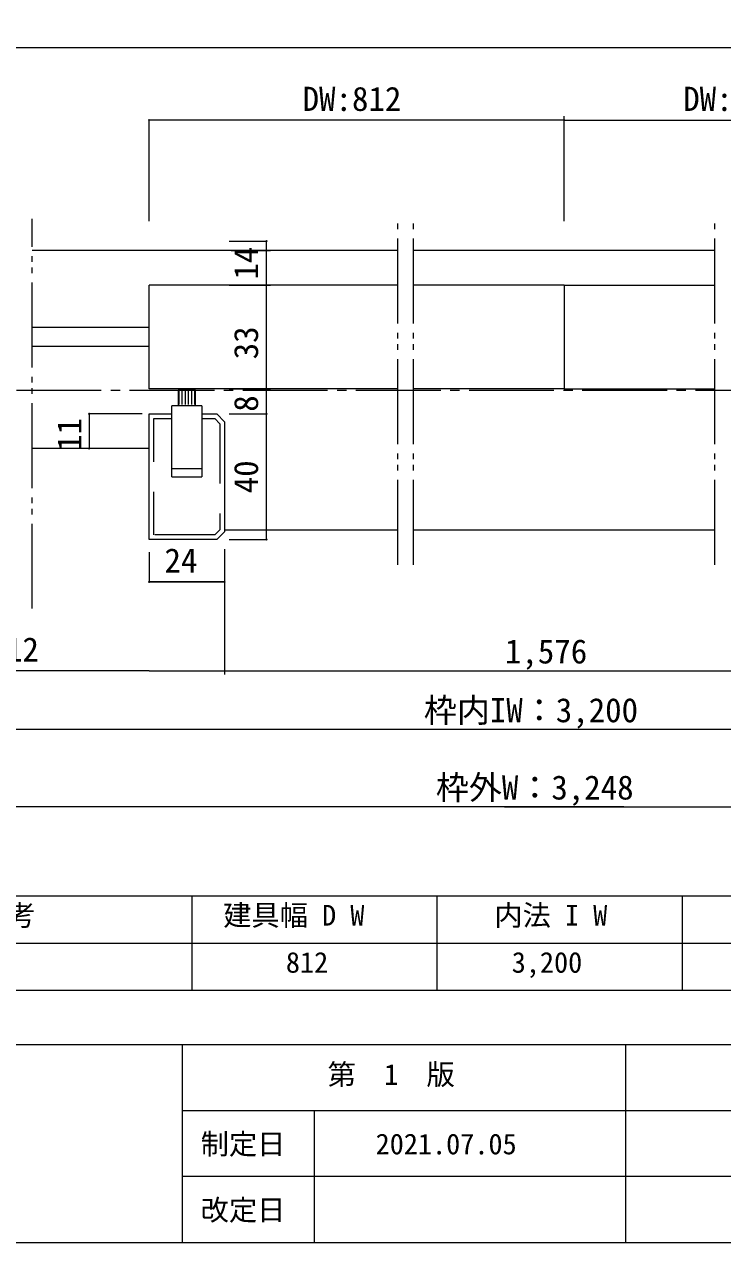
# Model space of a CAD drawing. Units: millimetres on the paper, enlarged 10 times, with parts at other scales. Extents: x -1985 to 2015, y -1370 to 1400.
# Drawn here: x -1342 to -602, y -1370 to -78 of the extents above; entities that cross this region are included whole.
import ezdxf
from ezdxf.enums import TextEntityAlignment as Align

# ---------------------------------------------------------------- set-up
doc = ezdxf.new("R2010")
doc.units = ezdxf.units.MM
doc.header["$LTSCALE"] = 10
for name, pattern in [('CHAIN2', [12, 9, -1, 1, -1]), ('DOUBLE_CHAIN2', [12.8, 9, -1, 0.6, -0.6, 0.6, -1]), ('USER2', [9.525, 6.35, -3.175])]:
    doc.linetypes.add(name, pattern=pattern)
doc.layers.add('1-1_0', color=7, linetype='Continuous', lineweight=20)
doc.layers.add('2-0', color=7, linetype='Continuous', lineweight=20)
doc.styles.add('ＭＳ ゴシック', font='')
doc.styles.get('ＭＳ ゴシック').set_extended_font_data('MS Gothic')

msp = doc.modelspace()

# ---------------------------------------------------------------- linework, layer by layer
at = {"layer": '1-1_0'}
for p, q in [((395, -102.5), (-1935, -102.5)), ((395, -102.5), (-1935, -102.5)), ((395, -1002.5), (-1935, -1002.5)), ((395, -1002.5), (-1935, -1002.5)), ((-1165, -1002.5), (-1165, -1102.5)), ((-905, -1002.5), (-905, -1102.5)), ((-645, -1002.5), (-645, -1102.5)), ((395, -1052.5), (-1935, -1052.5)), ((395, -1102.5), (-1935, -1102.5)), ((2015, -1160), (-1985, -1160)), ((-1175, -1160), (-1175, -1370)), ((-705, -1160), (-705, -1370)), ((2015, -1230), (-1175, -1230)), ((-1035, -1230), (-1035, -1370)), ((75, -1300), (-1175, -1300))]:
    msp.add_line(p, q, dxfattribs=at)
msp.add_lwpolyline([(-1985, -1370), (2015, -1370), (2015, 1400), (-1985, 1400)], close=True, dxfattribs=at)
at = {"layer": '2-0', "color": 4, "lineweight": 9}
for p, q in [((-1210.18, -286.3), (-1210.18, -179.12)), ((-770, -286.3), (-770, -174.95)), ((-770, -179.12), (-329.82, -179.12)), ((-1125.18, -307.48), (-1085.61, -307.48)), ((-1125.18, -307.48), (-1085.61, -307.48)), ((-1085.61, -354.15), (-1085.61, -307.48)), ((-1123.1, -317.48), (-1081.44, -317.48)), ((-1125.18, -354.15), (-1081.44, -354.15)), ((-1123.1, -354.15), (-1081.44, -354.15)), ((-1085.61, -464.15), (-1085.61, -354.15)), ((-1125.18, -464.15), (-1081.44, -464.15)), ((-1125.18, -464.15), (-1081.44, -464.15)), ((-1085.61, -490.82), (-1085.61, -464.15)), ((-1125.18, -490.82), (-1085.61, -490.82)), ((-1125.18, -490.82), (-1085.61, -490.82)), ((-1085.61, -624.15), (-1085.61, -490.82)), ((-1125.18, -624.15), (-1085.61, -624.15)), ((-1210.18, -637.48), (-1210.18, -668.84)), ((-1130.18, -634.15), (-1130.18, -767.42)), ((-1130.18, -634.15), (-1130.18, -767.42)), ((-1130.18, -668.84), (-1210.18, -668.84)), ((-1210.18, -763.26), (-1475.31, -763.26)), ((-1210.18, -763.26), (-1130.18, -763.26)), ((-64.69, -825.61), (-1475.31, -825.61)), ((-706.67, -907.62), (-1555.31, -907.62)), ((-833.33, -907.62), (15.31, -907.62))]:
    msp.add_line(p, q, dxfattribs=at)
at = {"layer": '2-0', "linetype": 'DOUBLE_CHAIN2'}
for p, q in [((-1334.16, -697.39), (-1334.16, -283.95)), ((-946.33, -650.73), (-946.33, -283.95)), ((-929.67, -650.73), (-929.67, -283.95)), ((-610.33, -650.73), (-610.33, -283.95))]:
    msp.add_line(p, q, dxfattribs=at)
at = {"layer": '2-0'}
for p, q in [((-946.33, -317.48), (-1334.16, -317.48)), ((-610.33, -317.48), (-929.67, -317.48)), ((-946.33, -354.15), (-1210.18, -354.15)), ((-946.33, -354.15), (-1086.13, -354.15)), ((-770, -354.15), (-929.67, -354.15)), ((-770, -354.15), (-770, -447.48)), ((-770, -354.15), (-610.33, -354.15)), ((-770, -370.82), (-770, -464.15)), ((-1210.18, -399.15), (-1334.16, -399.15)), ((-1210.18, -419.15), (-1334.16, -419.15)), ((-1178.35, -480.82), (-1178.35, -465.25)), ((-1175.02, -480.82), (-1175.02, -465.25)), ((-1171.69, -480.82), (-1171.69, -465.25)), ((-1168.35, -480.82), (-1168.35, -465.25)), ((-1165.02, -480.82), (-1165.02, -465.25)), ((-1161.69, -480.82), (-1161.69, -465.25)), ((-770, -464.15), (-929.67, -464.15)), ((-770, -464.15), (-610.33, -464.15)), ((-1210.18, -490.82), (-1186.01, -490.82)), ((-1186.01, -548.71), (-1186.01, -482.05)), ((-1154.35, -482.05), (-1186.01, -482.05)), ((-1186.01, -557.48), (-1186.01, -490.82)), ((-1154.35, -482.05), (-1154.35, -548.71)), ((-1154.35, -490.82), (-1138.51, -490.82)), ((-1154.35, -490.82), (-1154.35, -557.48)), ((-1210.18, -527.48), (-1334.16, -527.48)), ((-1186.01, -548.71), (-1154.35, -548.71)), ((-1186.01, -557.48), (-1154.35, -557.48)), ((-946.33, -614.15), (-1130.18, -614.15)), ((-610.33, -614.15), (-929.67, -614.15))]:
    msp.add_line(p, q, dxfattribs=at)
at = {"layer": '2-0', "color": 4, "linetype": 'CHAIN2', "lineweight": 9}
msp.add_line((59.08, -465.82), (-1651.35, -465.82), dxfattribs=at)
at = {"layer": '2-0', "linetype": 'USER2'}
for p, q in [((-1205.18, -541.48), (-1205.18, -495.82)), ((-1205.18, -495.82), (-1186.01, -495.82))]:
    msp.add_line(p, q, dxfattribs=at)
at = {"layer": '2-0', "color": 4, "lineweight": 9}
for points in [[(-770, -286.3), (-770, -179.12), (-1210.18, -179.12)], [(-1217.59, -490.82), (-1273.79, -490.82), (-1273.79, -527.48)], [(-1210.18, -637.48), (-1210.18, -668.84), (-1130.7, -668.84)], [(-1130.18, -763.26), (-409.82, -763.26), (-329.82, -763.26)]]:
    msp.add_lwpolyline(points, dxfattribs=at)
at = {"layer": '2-0'}
for points in [[(-946.33, -464.15), (-1210.18, -464.15), (-1210.18, -354.15)], [(-1161.12, -482.05), (-1161.12, -465.25), (-1179.23, -465.25), (-1179.23, -482.05)], [(-1130.18, -499.15), (-1130.18, -615.82), (-1138.51, -624.15), (-1210.18, -624.15), (-1210.18, -490.82)], [(-1154.35, -490.82), (-1138.51, -490.82), (-1130.18, -499.15)]]:
    msp.add_lwpolyline(points, dxfattribs=at)
at = {"layer": '2-0', "linetype": 'USER2'}
for points in [[(-1135.18, -501.22), (-1135.18, -613.75), (-1140.58, -619.15), (-1205.18, -619.15), (-1205.18, -573.48)], [(-1154.35, -495.82), (-1140.58, -495.82), (-1135.18, -501.22)]]:
    msp.add_lwpolyline(points, dxfattribs=at)
at = {"layer": '2-0', "color": 4, "lineweight": 9}
for centre, start, end in [((-1210.18, -179.12), 0, 180), ((-1210.18, -179.12), 180, 0), ((-770, -179.12), 0, 180), ((-770, -179.12), 0, 180), ((-770, -179.12), 0, 180), ((-770, -179.12), 0, 180), ((-770, -179.12), 180, 0), ((-770, -179.12), 180, 0), ((-770, -179.12), 180, 0), ((-770, -179.12), 180, 0), ((-1085.61, -307.48), 90, 270), ((-1085.61, -307.48), 90, 270), ((-1085.61, -307.48), 270, 90), ((-1085.61, -307.48), 270, 90), ((-1085.61, -354.15), 90, 270), ((-1085.61, -354.15), 90, 270), ((-1085.61, -354.15), 270, 90), ((-1085.61, -354.15), 270, 90), ((-1085.61, -464.15), 90, 270), ((-1085.61, -464.15), 90, 270), ((-1085.61, -464.15), 270, 90), ((-1085.61, -464.15), 270, 90), ((-1273.81, -490.82), 90, 270), ((-1273.81, -490.82), 90, 270), ((-1273.81, -490.82), 270, 90), ((-1273.81, -490.82), 270, 90), ((-1085.61, -490.82), 90, 270), ((-1085.61, -490.82), 90, 270), ((-1085.61, -490.82), 270, 90), ((-1085.61, -490.82), 270, 90), ((-1273.81, -527.48), 90, 270), ((-1273.81, -527.48), 90, 270), ((-1273.81, -527.48), 270, 90), ((-1273.81, -527.48), 270, 90), ((-1085.61, -624.15), 90, 270), ((-1085.61, -624.15), 270, 90), ((-1210.18, -668.84), 0, 180), ((-1210.18, -668.84), 0, 180), ((-1210.18, -668.84), 180, 0), ((-1210.18, -668.84), 180, 0), ((-1130.18, -668.84), 0, 180), ((-1130.18, -668.84), 0, 180), ((-1130.18, -668.84), 180, 0), ((-1130.18, -668.84), 180, 0)]:
    msp.add_arc(centre, 0.521, start, end, dxfattribs=at)

# ---------------------------------------------------------------- texts
at = {"layer": '1-1_0', "style": 'ＭＳ ゴシック'}
for s, p in [('備\u3000\u3000\u3000\u3000\u3000\u3000考', (-1570.54, -1040.24)), ('建具幅 D W', (-1131.7, -1040.24)), ('内法 I W', (-844.13, -1040.24)), ('812', (-1065.17, -1090.25)), ('3,200', (-825.67, -1090.25)), ('第\u30001\u3000版', (-1020.97, -1209.21)), ('制定日', (-1155.61, -1282.92)), ('2021.07.05', (-970, -1282.92)), ('改定日', (-1155.61, -1352.92))]:
    msp.add_text(s, height=21.99, dxfattribs=at).set_placement(p, align=Align.BOTTOM_LEFT)
at = {"layer": '2-0', "style": 'ＭＳ ゴシック'}
for s, p in [('DW:812', (-1047.43, -177.04)), ('DW:812', (-643.79, -177.04)), ('24', (-1193.9, -666.76)), ('812', (-1379.48, -761.17)), ('1,576', (-832.86, -763.26)), ('枠内IW：3,200', (-918.86, -825.61)), ('枠外W：3,248', (-906.11, -907.62))]:
    msp.add_text(s, height=25.66, dxfattribs=at).set_placement(p, align=Align.BOTTOM_LEFT)
for s, p in [('14', (-1086.93, -348.32)), ('33', (-1086.93, -432.87)), ('8', (-1086.93, -488.46)), ('11', (-1274.33, -529.96)), ('40', (-1086.93, -574.98))]:
    msp.add_text(s, height=25.66, rotation=90, dxfattribs=at).set_placement(p, align=Align.BOTTOM_LEFT)

doc.saveas('drawing.dxf')
